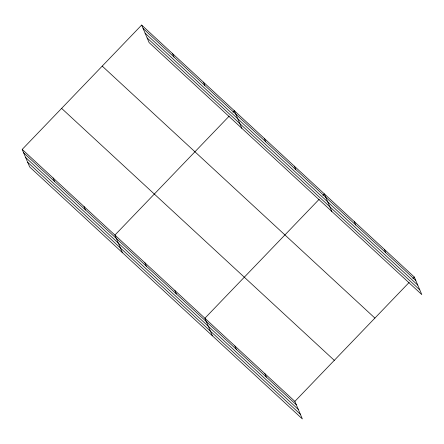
<?xml version="1.0" encoding="UTF-8"?>
<svg xmlns="http://www.w3.org/2000/svg" width="444" height="444" viewBox="0 0 444 444"><rect width="100%" height="100%" fill="white"/><g stroke="black" fill="none" stroke-linecap="round" stroke-linejoin="round"><path stroke-width="0.67" d="M22.2 149.412L294.872 401.387L302.353 418.931L29.681 166.955L22.2 149.412L141.647 25.069L414.319 277.045L421.8 294.588L149.129 42.613L141.647 25.069M229.193 116.117L114.907 235.087L122.389 252.625M232.945 112.21L234.354 110.745L241.836 128.283M319.175 199.267L204.889 318.237L212.371 335.775M322.927 195.36L324.336 193.895L331.818 211.433M294.872 401.387L409.157 282.423M412.909 278.51L414.319 277.045M143.096 28.472L415.767 280.447M145.083 33.139L417.76 285.115M147.136 37.945L419.808 289.921M102.225 66.106L374.903 318.082M61.616 108.38L334.293 360.356M23.649 152.814L296.326 404.789M25.641 157.481L298.312 409.457M27.689 162.288L300.366 414.263M384.326 249.328L385.775 252.73M354.329 221.612L355.783 225.014M294.344 166.178L295.793 169.575M264.347 138.461L265.795 141.858M203.452 82.184L204.9 85.587M172.549 53.63L173.998 57.026M264.879 373.67L266.328 377.073M234.887 345.954L236.336 349.356M174.897 290.52L176.346 293.917M144.905 262.804L146.353 266.2M84.005 206.527L85.453 209.929M53.102 177.972L54.551 181.368"/></g></svg>
